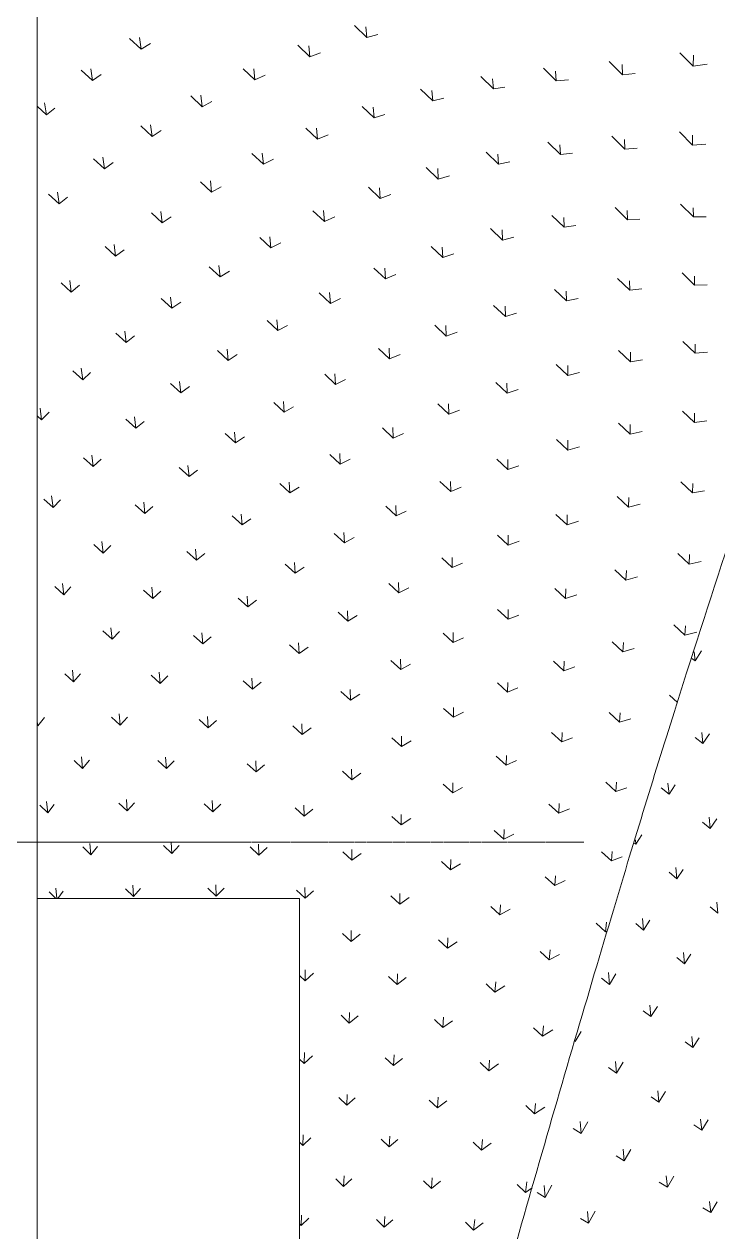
# Model space of a CAD drawing. Header units: millimetres. Extents: x 15878 to 679837, y -72324 to 391440.
# Drawn here: x 92582 to 95622, y 14317 to 19609 of the extents above; entities that cross this region are included whole.
import ezdxf

# ---------------------------------------------------------------- set-up
doc = ezdxf.new("R2010")
doc.units = ezdxf.units.MM
doc.linetypes.add('Grid Line__1_200_', pattern=[10.5, 6, -1.5, 1.5, -1.5])
for name, color, linetype, lineweight in [('A-FLOR', 192, 'Continuous', 5), ('A-FLOR-PATT', 8, 'Continuous', 5), ('A-WALL', 113, 'Continuous', 5), ('S-GRID', 1, 'Continuous', 5)]:
    doc.layers.add(name, color=color, linetype=linetype, lineweight=lineweight)

# ---------------------------------------------------------------- blocks, each defined once
blk = doc.blocks.new('FP_319-1_F')
at = {"layer": 'A-FLOR-PATT'}
for p, q in [((94084.4, 19550.1), (94030.3, 19602.2)), ((94084.4, 19550.1), (94079.9, 19596.8)), ((93094.2, 19499.3), (93043.8, 19546.6)), ((93094.2, 19499.3), (93087.5, 19550.2)), ((94084.4, 19550.1), (94132.4, 19563.7)), ((93094.2, 19499.3), (93135.3, 19523.7)), ((93834.1, 19466.1), (93781.2, 19516.5)), ((93834.1, 19466.1), (93829.3, 19514.1)), ((93834.1, 19466.1), (93880.3, 19483.3)), ((95514.2, 19424.6), (95455.1, 19483.8)), ((95203.9, 19387), (95146.2, 19444.9)), ((95203.9, 19387), (95202.8, 19432.1)), ((95514.2, 19424.6), (95515.3, 19473.1)), ((95514.2, 19424.6), (95575.1, 19433.9)), ((92881.2, 19361.4), (92832.1, 19407.3)), ((92881.2, 19361.4), (92874, 19412.9)), ((92881.2, 19361.4), (92920.2, 19388.1)), ((93593.2, 19364.3), (93541.6, 19413)), ((93593.2, 19364.3), (93588, 19413.3)), ((93593.2, 19364.3), (93637.6, 19384.6)), ((94638.3, 19325.7), (94583.1, 19379.6)), ((94638.3, 19325.7), (94635.1, 19369.4)), ((94913.9, 19359.8), (94857.5, 19415.7)), ((94913.9, 19359.8), (94911.4, 19403.2)), ((95203.9, 19387), (95260.3, 19392.7)), ((94372.7, 19272.6), (94318.7, 19324.6)), ((94372.7, 19272.6), (94369.2, 19317.9)), ((94638.3, 19325.7), (94689.1, 19333.2)), ((94913.9, 19359.8), (94967, 19364.9)), ((92679.2, 19211.6), (92671.5, 19263.7)), ((93362.4, 19247.1), (93312.1, 19294.3)), ((93362.4, 19247.1), (93356.7, 19297)), ((93362.4, 19247.1), (93404.9, 19270.1)), ((94372.7, 19272.6), (94421.9, 19284.3)), ((92679.2, 19211.6), (92640.5, 19247.8)), ((92679.2, 19211.6), (92716.3, 19240.6)), ((94115.8, 19197.9), (94063, 19248.2)), ((94115.8, 19197.9), (94111.9, 19244.6)), ((94115.8, 19197.9), (94163.3, 19213.4)), ((93142.3, 19116.8), (93093.4, 19162.6)), ((93142.3, 19116.8), (93136.1, 19167.3)), ((93142.3, 19116.8), (93182.8, 19142.2)), ((93868.1, 19104.6), (93816.6, 19153.2)), ((93868.1, 19104.6), (93863.9, 19152.5)), ((93868.1, 19104.6), (93913.9, 19123.4)), ((95214.6, 19061.5), (95158.2, 19117.4)), ((95511.2, 19078.8), (95453.6, 19136.5)), ((95511.2, 19078.8), (95511.1, 19122.6)), ((94932.7, 19038.3), (94877.5, 19092.1)), ((94932.7, 19038.3), (94930.3, 19080.5)), ((95214.6, 19061.5), (95213, 19103.5)), ((95214.6, 19061.5), (95268.9, 19064.7)), ((95511.2, 19078.8), (95569, 19082.8)), ((92933.4, 18974.6), (92885.8, 19019)), ((92933.4, 18974.6), (92926.7, 19025.7)), ((92933.4, 18974.6), (92971.7, 19002.2)), ((93630.3, 18995.3), (93580.1, 19042.5)), ((93630.3, 18995.3), (93625.6, 19044.1)), ((93630.3, 18995.3), (93674.1, 19016.9)), ((94660.8, 18995.5), (94606.8, 19047.4)), ((94660.8, 18995.5), (94658.1, 19039.4)), ((94660.8, 18995.5), (94711.1, 19005.3)), ((94932.7, 19038.3), (94984.7, 19043.8)), ((94397.2, 18930.1), (94344.5, 18980.3)), ((94397.2, 18930.1), (94394.3, 18975.6)), ((93403.2, 18872.6), (93354.3, 18918.3)), ((93403.2, 18872.6), (93398, 18922)), ((93403.2, 18872.6), (93444.9, 18896.5)), ((94142.7, 18845.3), (94091.3, 18893.9)), ((94397.2, 18930.1), (94446, 18943.9)), ((92735.5, 18820.7), (92689.2, 18863.7)), ((92735.5, 18820.7), (92728.2, 18872.3)), ((92735.5, 18820.7), (92771.8, 18850.5)), ((94142.7, 18845.3), (94139.4, 18892)), ((94142.7, 18845.3), (94189.7, 18862.5)), ((93187.2, 18738), (93181.5, 18788)), ((93897.9, 18743.9), (93847.7, 18791)), ((93897.9, 18743.9), (93894.2, 18791.6)), ((95226.8, 18751.4), (95171.7, 18805.2)), ((95226.8, 18751.4), (95225.2, 18792.2)), ((95514.9, 18763.8), (95458.6, 18819.6)), ((95514.9, 18763.8), (95514.2, 18804.3)), ((93187.2, 18738), (93139.7, 18782.3)), ((93187.2, 18738), (93226.9, 18764.1)), ((93897.9, 18743.9), (93943, 18764)), ((94948.4, 18718.9), (94894.5, 18770.7)), ((94948.4, 18718.9), (94946.6, 18761.4)), ((95226.8, 18751.4), (95279.9, 18754.9)), ((95514.9, 18763.8), (95570.4, 18765)), ((94678.3, 18662.7), (94625.6, 18712.8)), ((94678.3, 18662.7), (94676.3, 18707)), ((94948.4, 18718.9), (95000, 18726.9)), ((92982.6, 18592), (92936.3, 18634.8)), ((92982.6, 18592), (92976.2, 18642.5)), ((93663.7, 18628.7), (93614.9, 18674.4)), ((93663.7, 18628.7), (93659.4, 18677.1)), ((93663.7, 18628.7), (93706.7, 18651.2)), ((94417, 18586.4), (94365.6, 18634.9)), ((94417, 18586.4), (94414.6, 18632)), ((94678.3, 18662.7), (94728.3, 18674.9)), ((92982.6, 18592), (93020.1, 18620.3)), ((94417, 18586.4), (94465.3, 18602.1)), ((93440.8, 18501.7), (93393.3, 18546)), ((93440.8, 18501.7), (93435.9, 18550.6)), ((93440.8, 18501.7), (93481.7, 18526.4)), ((94165.1, 18492.8), (94115.1, 18539.9)), ((94165.1, 18492.8), (94162.4, 18539.5)), ((92788.6, 18433.7), (92743.6, 18475.1)), ((92788.6, 18433.7), (92781.7, 18484.8)), ((94165.1, 18492.8), (94211.6, 18511.5)), ((95235.8, 18442.7), (95182, 18494.4)), ((95235.8, 18442.7), (95234.9, 18483.9)), ((95520.5, 18465.1), (95465.5, 18518.7)), ((95520.5, 18465.1), (95519.9, 18504.3)), ((92788.6, 18433.7), (92824.2, 18464.3)), ((93923.9, 18385.2), (93875.1, 18430.8)), ((93923.9, 18385.2), (93920.6, 18432.6)), ((94959.1, 18395.8), (94906.5, 18445.8)), ((94959.1, 18395.8), (94958, 18438.8)), ((95235.8, 18442.7), (95288.6, 18448.9)), ((95520.5, 18465.1), (95574.9, 18466.5)), ((93229.3, 18363.6), (93183.1, 18406.4)), ((93229.3, 18363.6), (93223.9, 18413)), ((93229.3, 18363.6), (93268.1, 18390.4)), ((93923.9, 18385.2), (93968.2, 18406.3)), ((94690.9, 18327.8), (94639.6, 18376.3)), ((94690.9, 18327.8), (94689.5, 18372.3)), ((94959.1, 18395.8), (95010.3, 18406.3)), ((93694, 18265.8), (93690.1, 18313.6)), ((94690.9, 18327.8), (94740.5, 18342)), ((93028.7, 18213.3), (93022.8, 18263.3)), ((93694, 18265.8), (93646.5, 18310)), ((93694, 18265.8), (93736.2, 18289)), ((94432, 18242.1), (94382, 18289.1)), ((94432, 18242.1), (94430.3, 18287.7)), ((94432, 18242.1), (94479.8, 18259.4)), ((93028.7, 18213.3), (92983.7, 18254.6)), ((93028.7, 18213.3), (93065.5, 18242.5)), ((95522.9, 18167), (95469.1, 18218.7)), ((95522.9, 18167), (95522.9, 18206.9)), ((93475.7, 18135.6), (93429.5, 18178.3)), ((93475.7, 18135.6), (93471.2, 18183.9)), ((93475.7, 18135.6), (93515.8, 18160.9)), ((94183.7, 18142), (94135, 18187.6)), ((94183.7, 18142), (94181.4, 18188.4)), ((94183.7, 18142), (94229.4, 18161.8)), ((95239.5, 18129.3), (95187, 18179.2)), ((95239.5, 18129.3), (95239.4, 18171.1)), ((95522.9, 18167), (95576.9, 18171.3)), ((92838.5, 18050.3), (92832.1, 18100.9)), ((94964.5, 18069.7), (94913.2, 18118.1)), ((94964.5, 18069.7), (94964.1, 18113.1)), ((95239.5, 18129.3), (95292.1, 18138.1)), ((92838.5, 18050.3), (92794.7, 18090.1)), ((92838.5, 18050.3), (92873.4, 18081.8)), ((93946.8, 18030.3), (93899.4, 18074.4)), ((93946.8, 18030.3), (93943.9, 18077)), ((93946.8, 18030.3), (93990.3, 18052)), ((94964.5, 18069.7), (95015.4, 18082.4)), ((93268.5, 17993.4), (93223.6, 18034.6)), ((93268.5, 17993.4), (93263.5, 18042.3)), ((93268.5, 17993.4), (93306.5, 18021)), ((94698.6, 17991.8), (94648.7, 18038.7)), ((94698.6, 17991.8), (94697.9, 18036.3)), ((94698.6, 17991.8), (94747.7, 18007.6)), ((93721.8, 17908), (93675.7, 17950.7)), ((93721.8, 17908), (93718.3, 17955.2)), ((94443.2, 17899.2), (94394.6, 17944.7)), ((94443.2, 17899.2), (94441.9, 17944.5)), ((92658.7, 17875.1), (92640.5, 17891.6)), ((92658.7, 17875.1), (92651.7, 17926.4)), ((92658.7, 17875.1), (92691.6, 17908.8)), ((93071.6, 17838), (93066.1, 17887.6)), ((93721.8, 17908), (93763.1, 17931.8)), ((94443.2, 17899.2), (94490.2, 17917.5)), ((95519.7, 17863.2), (95467.2, 17913)), ((95519.7, 17863.2), (95520.4, 17903.7)), ((93071.6, 17838), (93027.9, 17877.7)), ((93071.6, 17838), (93107.8, 17868.1)), ((94199.4, 17795.1), (94152, 17839.2)), ((94199.4, 17795.1), (94197.4, 17840.8)), ((95237.8, 17811.9), (95186.6, 17860.2)), ((95237.8, 17811.9), (95238.3, 17854.2)), ((95519.7, 17863.2), (95573.4, 17870.4)), ((93508, 17773.8), (93463.1, 17814.9)), ((93508, 17773.8), (93503.9, 17821.5)), ((93508, 17773.8), (93547.3, 17799.9)), ((94199.4, 17795.1), (94244.2, 17815.4)), ((94964.9, 17741.8), (94915, 17788.6)), ((94964.9, 17741.8), (94965.1, 17785.3)), ((95237.8, 17811.9), (95290, 17823.1)), ((94964.9, 17741.8), (95015.3, 17756.2)), ((92885, 17669.7), (92842.6, 17708.2)), ((92885, 17669.7), (92879, 17720)), ((92885, 17669.7), (92919.2, 17702.2)), ((93967.6, 17680.8), (93921.6, 17723.4)), ((93967.6, 17680.8), (93965, 17726.8)), ((93967.6, 17680.8), (94010.2, 17703.1)), ((94702.4, 17656.8), (94653.8, 17702.2)), ((94702.4, 17656.8), (94702, 17701)), ((93304.5, 17626), (93260.8, 17665.7)), ((93304.5, 17626), (93299.9, 17674.6)), ((93304.5, 17626), (93341.8, 17654.7)), ((94702.4, 17656.8), (94750.7, 17673.7)), ((93747.1, 17554.5), (93702.3, 17595.6)), ((93747.1, 17554.5), (93743.9, 17601.2)), ((93747.1, 17554.5), (93787.7, 17579.2)), ((94451.6, 17560.3), (94404.3, 17604.3)), ((94451.6, 17560.3), (94450.6, 17604.9)), ((94451.6, 17560.3), (94497.7, 17579.2)), ((95510.7, 17554.6), (95459.6, 17602.8)), ((95510.7, 17554.6), (95512.2, 17595.7)), ((92708.9, 17490.3), (92667.8, 17527.7)), ((92708.9, 17490.3), (92702.5, 17541.2)), ((92708.9, 17490.3), (92741.1, 17524.7)), ((95230.8, 17492.2), (95180.9, 17539)), ((95230.8, 17492.2), (95232, 17534.6)), ((95510.7, 17554.6), (95564.2, 17564.2)), ((93111, 17464.6), (93068.7, 17503)), ((93111, 17464.6), (93106, 17514)), ((93111, 17464.6), (93146.5, 17495.8)), ((94213.1, 17454), (94167.1, 17496.5)), ((94213.1, 17454), (94211.4, 17498.9)), ((94213.1, 17454), (94256.9, 17474.7)), ((95230.8, 17492.2), (95282.5, 17505.2)), ((93537, 17414.3), (93493.4, 17454)), ((93537, 17414.3), (93533.3, 17461.9)), ((93537, 17414.3), (93575.6, 17441.7)), ((94961.2, 17414.7), (94912.7, 17460.1)), ((94961.2, 17414.7), (94961.9, 17457.9)), ((94961.2, 17414.7), (95010.9, 17430.2)), ((93986, 17335.7), (93941.2, 17376.7)), ((93986, 17335.7), (93983.7, 17381.3)), ((93986, 17335.7), (94027.7, 17358.9)), ((94703.5, 17325.9), (94656.2, 17369.8)), ((94703.5, 17325.9), (94703.4, 17369.4)), ((92927.9, 17291), (92886.9, 17328.3)), ((92927.9, 17291), (92922.4, 17341.1)), ((92927.9, 17291), (92961.4, 17324.3)), ((93336.7, 17259.7), (93332.7, 17308.3)), ((94703.5, 17325.9), (94750.8, 17343.3)), ((93336.7, 17259.7), (93294.4, 17298.1)), ((93336.7, 17259.7), (93373.5, 17289.8)), ((94458.2, 17227.5), (94412.3, 17269.9)), ((94458.2, 17227.5), (94457.5, 17271.3)), ((95496.3, 17242.9), (95446.6, 17289.6)), ((95496.3, 17242.9), (95498.5, 17284.3)), ((95496.3, 17242.9), (95549.4, 17254.5)), ((93769.2, 17203.1), (93725.6, 17242.6)), ((93769.2, 17203.1), (93766.4, 17249.6)), ((93769.2, 17203.1), (93809.1, 17229.1)), ((94458.2, 17227.5), (94503.3, 17246.8)), ((95219.7, 17173), (95171.2, 17218.3)), ((95219.7, 17173), (95221.3, 17215.1)), ((92755.7, 17107.8), (92749.7, 17158.4)), ((94224.5, 17117.2), (94179.8, 17158.1)), ((94224.5, 17117.2), (94223.1, 17161.7)), ((95219.7, 17173), (95270.7, 17187.1)), ((92755.7, 17107.8), (92716, 17144.2)), ((92755.7, 17107.8), (92787.1, 17142.7)), ((93146.5, 17091.9), (93105.5, 17129.2)), ((93146.5, 17091.9), (93142, 17141.3)), ((93146.5, 17091.9), (93181.4, 17124.2)), ((93562.1, 17055.2), (93519.8, 17093.5)), ((93562.1, 17055.2), (93559, 17102.9)), ((94224.5, 17117.2), (94267.5, 17138.9)), ((94955, 17091.8), (94907.9, 17135.7)), ((94955, 17091.8), (94955.9, 17134.2)), ((94955, 17091.8), (95003.7, 17107.7)), ((93562.1, 17055.2), (93600.2, 17084.1)), ((94703.1, 17001.4), (94657.2, 17043.8)), ((94703.1, 17001.4), (94703.2, 17044.1)), ((94001, 16992.1), (93957.6, 17031.6)), ((94001, 16992.1), (93999.3, 17037.7)), ((94001, 16992.1), (94042.2, 17016.8)), ((94703.1, 17001.4), (94749.4, 17019.2)), ((92967, 16913.5), (92927.4, 16949.9)), ((92967, 16913.5), (92962, 16963.5)), ((92967, 16913.5), (92999.8, 16947.6)), ((93364.8, 16893), (93361.3, 16941.7)), ((94462.7, 16899.1), (94418.1, 16939.9)), ((94462.7, 16899.1), (94462.3, 16942.5)), ((95477.9, 16931.6), (95429.5, 16976.9)), ((95477.9, 16931.6), (95480.5, 16972.7)), ((95477.9, 16931.6), (95530.2, 16944.3)), ((93364.8, 16893), (93323.9, 16930.3)), ((93364.8, 16893), (93401, 16924.4)), ((93787.1, 16850.9), (93744.9, 16889.2)), ((93787.1, 16850.9), (93785, 16897.8)), ((94462.7, 16899.1), (94507, 16919.3)), ((95206.2, 16858.1), (95159.2, 16901.9)), ((95206.2, 16858.1), (95208.1, 16899.5)), ((93787.1, 16850.9), (93826.5, 16878.7)), ((95206.2, 16858.1), (95256.2, 16872.6)), ((92798.8, 16726.9), (92793.2, 16777.3)), ((94232.6, 16781.5), (94189.2, 16821)), ((94232.6, 16781.5), (94231.7, 16826.1)), ((94232.6, 16781.5), (94275, 16804.8)), ((94947.6, 16775.7), (94901.8, 16818)), ((94947.6, 16775.7), (94948.7, 16817.3)), ((94947.6, 16775.7), (94995.1, 16792)), ((92798.8, 16726.9), (92760.5, 16762.6)), ((92798.8, 16726.9), (92829.4, 16762.4)), ((93178, 16719.4), (93138.5, 16755.8)), ((93178, 16719.4), (93174.1, 16768.8)), ((93178, 16719.4), (93212.2, 16752.7)), ((93582.7, 16694.5), (93541.9, 16731.7)), ((93582.7, 16694.5), (93580.3, 16742.4)), ((93582.7, 16694.5), (93620.3, 16724.8)), ((94700.6, 16681.3), (94701.1, 16723.7)), ((94011.8, 16647), (93969.7, 16685.2)), ((94011.8, 16647), (94010.7, 16693)), ((94011.8, 16647), (94052.5, 16673.5)), ((94700.6, 16681.3), (94656, 16722.1)), ((94700.6, 16681.3), (94746.1, 16700.1)), ((95445.1, 16636), (95410.1, 16668.5)), ((92642.1, 16534), (92670.6, 16570.6)), ((93002.3, 16536.9), (92964.2, 16572.5)), ((93002.3, 16536.9), (92997.9, 16586.8)), ((93002.3, 16536.9), (93034.4, 16571.7)), ((93388.7, 16525.6), (93385.8, 16574.4)), ((94463.8, 16571.3), (94420.5, 16610.7)), ((94463.8, 16571.3), (94463.9, 16614.8)), ((94463.8, 16571.3), (94507.5, 16593.2)), ((95191.8, 16550.4), (95146, 16592.6)), ((95191.8, 16550.4), (95193.8, 16590.9)), ((95191.8, 16550.4), (95240.6, 16565.2)), ((92642.1, 16534), (92640.5, 16547.1)), ((92642.1, 16534), (92640.5, 16535.5)), ((93388.7, 16525.6), (93349.2, 16561.9)), ((93388.7, 16525.6), (93424.3, 16558.1)), ((93800.3, 16496.1), (93759.6, 16533.3)), ((93800.3, 16496.1), (93798.9, 16543.3)), ((93800.3, 16496.1), (93839.3, 16525.5)), ((94236.2, 16443.3), (94194.1, 16481.5)), ((94236.2, 16443.3), (94236, 16488.5)), ((94236.2, 16443.3), (94278.2, 16468.7)), ((94938.2, 16464), (94893.7, 16504.7)), ((94938.2, 16464), (94939.6, 16505.2)), ((94938.2, 16464), (94984.9, 16481.3)), ((92838.2, 16347.3), (92801.4, 16382.3)), ((92838.2, 16347.3), (92833.2, 16397.6)), ((92838.2, 16347.3), (92868.1, 16383.3)), ((93205.6, 16347), (93167.5, 16382.6)), ((93205.6, 16347), (93202.1, 16396.4)), ((93205.6, 16347), (93239, 16381.1)), ((93599, 16331.9), (93559.6, 16368.2)), ((93599, 16331.9), (93597.1, 16380.1)), ((93599, 16331.9), (93635.9, 16363.6)), ((94694.7, 16361.3), (94651.4, 16400.7)), ((94694.7, 16361.3), (94695.7, 16403.9)), ((94694.7, 16361.3), (94739.7, 16382)), ((94017.6, 16298), (93976.9, 16335.1)), ((94017.6, 16298), (94017.1, 16344.5)), ((94017.6, 16298), (94057.9, 16326.4)), ((94460.2, 16240), (94418.2, 16278.1)), ((94460.2, 16240), (94461, 16284.2)), ((94460.2, 16240), (94503.5, 16264.2)), ((95175.5, 16247), (95131, 16287.6)), ((95175.5, 16247), (95177.8, 16287.1)), ((95175.5, 16247), (95223.4, 16262.8)), ((92685.7, 16152.4), (92680.2, 16202.9)), ((93033.9, 16160.9), (92997.2, 16195.8)), ((93033.9, 16160.9), (93029.9, 16210.7)), ((93033.9, 16160.9), (93065.2, 16196.3)), ((93408.5, 16157.3), (93406.1, 16206.2)), ((92685.7, 16152.4), (92650.4, 16186.8)), ((92685.7, 16152.4), (92713.4, 16189.3)), ((93408.5, 16157.3), (93370.4, 16192.9)), ((93408.5, 16157.3), (93443.3, 16190.7)), ((93809, 16138.5), (93769.6, 16174.8)), ((93809, 16138.5), (93808.1, 16186.1)), ((93809, 16138.5), (93847.3, 16169.4)), ((94234.5, 16100.2), (94235, 16146)), ((94925.3, 16151.8), (94882.1, 16191)), ((94925.3, 16151.8), (94927.3, 16193.4)), ((94925.3, 16151.8), (94971.5, 16171)), ((94234.5, 16100.2), (94193.9, 16137.2)), ((94234.5, 16100.2), (94276.1, 16127.6)), ((94683.9, 16036.9), (94642, 16075)), ((94683.9, 16036.9), (94685.7, 16080.3)), ((94683.9, 16036.9), (94728.6, 16060)), ((92873.9, 15968.9), (92838.7, 16003.3)), ((92873.9, 15968.9), (92869.4, 16019)), ((92873.9, 15968.9), (92903, 16005.3)), ((93229.2, 15974.5), (93192.6, 16009.5)), ((93229.2, 15974.5), (93226.3, 16023.9)), ((93229.2, 15974.5), (93262, 16009.3)), ((93611, 15967.8), (93573, 16003.3)), ((93611, 15967.8), (93609.6, 16016.2)), ((93611, 15967.8), (93647.3, 16000.5)), ((94018.6, 15945.3), (94018.7, 15992.2)), ((95155.6, 15942.5), (95158.5, 15983.1)), ((94018.6, 15945.3), (93979.3, 15981.5)), ((94018.6, 15945.3), (94058.3, 15975.3)), ((94451.1, 15902.6), (94410.5, 15939.6)), ((94451.1, 15902.6), (94452.6, 15947.6)), ((95155.6, 15942.5), (95112.4, 15981.7)), ((95155.6, 15942.5), (95203, 15960.5)), ((94451.1, 15902.6), (94494.1, 15929.1)), ((94907.3, 15834.1), (94910, 15876.7)), ((93061.8, 15785.6), (93058.3, 15835.3)), ((93424.2, 15788.3), (93422.4, 15837.3)), ((93813.1, 15778.4), (93812.8, 15826.3)), ((94907.3, 15834.1), (94865.4, 15872.1)), ((94907.3, 15834.1), (94953.2, 15856.1)), ((92720.7, 15777.5), (92691.9, 15806.1)), ((92725.3, 15777.5), (92720.7, 15822.6)), ((92729.5, 15777.5), (92752.7, 15809.6)), ((93061.8, 15785.6), (93026.6, 15820)), ((93061.8, 15785.6), (93092.3, 15821.4)), ((93424.2, 15788.3), (93387.7, 15823.2)), ((93424.2, 15788.3), (93458.4, 15822.6)), ((93813.1, 15778.4), (93775.3, 15813.9)), ((93813.1, 15778.4), (93850.8, 15810.5)), ((94227.8, 15752.2), (94188.6, 15788.4)), ((94227.8, 15752.2), (94229, 15798.6)), ((94227.8, 15752.2), (94268.9, 15781.5)), ((94667.3, 15705.2), (94626.8, 15742.2)), ((94667.3, 15705.2), (94669.9, 15749.6)), ((94667.3, 15705.2), (94711.7, 15730.8)), ((95130.3, 15631.6), (95088.5, 15669.6)), ((95130.3, 15631.6), (95134, 15673.4)), ((94015, 15589.3), (93977.1, 15624.7)), ((94015, 15589.3), (94015.7, 15636.6)), ((94015, 15589.3), (94054, 15620.7)), ((95130.3, 15631.6), (95138.3, 15635.2)), ((94436.7, 15559.4), (94397.6, 15595.6)), ((94436.7, 15559.4), (94438.9, 15605.2)), ((94436.7, 15559.4), (94479.2, 15587.9)), ((94883.2, 15508.1), (94842.8, 15545)), ((94883.2, 15508.1), (94886.8, 15551.8)), ((94883.2, 15508.1), (94928.9, 15532.7)), ((93813.2, 15416.4), (93813.4, 15464.5)), ((93813.2, 15416.4), (93789.3, 15439.3)), ((93813.2, 15416.4), (93850.1, 15449.5)), ((94216.4, 15400.3), (94178.7, 15435.7)), ((94216.4, 15400.3), (94218.2, 15447.1)), ((94216.4, 15400.3), (94256.9, 15431)), ((94645.3, 15366.8), (94606.2, 15402.9)), ((94645.3, 15366.8), (94648.5, 15412)), ((94645.3, 15366.8), (94689.2, 15394.5)), ((94007.1, 15230.7), (93970.8, 15265.5)), ((94007.1, 15230.7), (94008.4, 15278.3)), ((94007.1, 15230.7), (94045.5, 15263.2)), ((94417.5, 15211.4), (94379.8, 15246.8)), ((94417.5, 15211.4), (94420.3, 15257.8)), ((94417.5, 15211.4), (94459.4, 15241.5)), ((94853.5, 15174.4), (94814.5, 15210.4)), ((94853.5, 15174.4), (94857.8, 15219)), ((94853.5, 15174.4), (94898.8, 15201.3)), ((93809.6, 15053.9), (93810.2, 15101.9)), ((93809.6, 15053.9), (93845.6, 15087.4)), ((94200.7, 15045.1), (94203, 15092.3)), ((93809.6, 15053.9), (93789.3, 15073.8)), ((94200.7, 15045.1), (94164.4, 15079.9)), ((94200.7, 15045.1), (94240.5, 15077)), ((94618.3, 15022.8), (94580.6, 15058.1)), ((94618.3, 15022.8), (94622.1, 15068.7)), ((94618.3, 15022.8), (94661.6, 15052.2)), ((93995.6, 14871.3), (93960.8, 14905.6)), ((93995.6, 14871.3), (93997.3, 14918.9)), ((93995.6, 14871.3), (94033.1, 14904.2)), ((94393.9, 14859.6), (94357.7, 14894.4)), ((94393.9, 14859.6), (94397.2, 14906.5)), ((94393.9, 14859.6), (94435.1, 14891)), ((94818.6, 14834.3), (94823.5, 14879.7)), ((94818.6, 14834.3), (94781.1, 14869.6)), ((94818.6, 14834.3), (94863.4, 14863)), ((93803.4, 14694.9), (93804.3, 14742.1)), ((93803.4, 14694.9), (93838.5, 14728)), ((94181.3, 14688.9), (94146.5, 14723.1)), ((94181.3, 14688.9), (94184, 14736)), ((94181.3, 14688.9), (94220.2, 14721.2)), ((94586.7, 14674.3), (94591.1, 14720.7)), ((93803.4, 14694.9), (93789.3, 14709.1)), ((94586.7, 14674.3), (94550.6, 14709.1)), ((94586.7, 14674.3), (94629.3, 14705.1)), ((93981.9, 14516), (93983.8, 14562.7)), ((94366.7, 14506.6), (94370.4, 14553.3)), ((93981.9, 14516), (93948.4, 14549.5)), ((93981.9, 14516), (94018.2, 14548.4)), ((94366.7, 14506.6), (94331.9, 14540.8)), ((94366.7, 14506.6), (94407, 14538.4)), ((94779.2, 14489.2), (94743.1, 14523.9)), ((94779.2, 14489.2), (94784.7, 14535.2)), ((94779.2, 14489.2), (94808.7, 14509.5)), ((93796.3, 14344.6), (93789.3, 14351.7)), ((93796.3, 14344.6), (93797.2, 14390.3)), ((93796.3, 14344.6), (93830, 14376.5)), ((94159.9, 14337.2), (94126.6, 14370.7)), ((94159.9, 14337.2), (94162.8, 14383.3)), ((94159.9, 14337.2), (94197.6, 14368.9)), ((94551.7, 14324.5), (94517, 14358.7)), ((94551.7, 14324.5), (94556.5, 14370.7)), ((94551.7, 14324.5), (94593.4, 14355.7))]:
    blk.add_line(p, q, dxfattribs=at)
blk = doc.blocks.new('FP_333-1_F')
at = {"layer": 'A-FLOR-PATT'}
for p, q in [((95522.4, 16819.2), (95518.4, 16859)), ((95522.4, 16819.2), (95551.3, 16862.4)), ((95522.4, 16819.2), (95508.7, 16828.5)), ((95556.7, 16456.1), (95522.2, 16482.5)), ((95556.7, 16456.1), (95552.3, 16504.8)), ((95556.7, 16456.1), (95585.1, 16498.8)), ((95408.2, 16234.1), (95374.1, 16261.8)), ((95408.2, 16234.1), (95403.5, 16282.6)), ((95408.2, 16234.1), (95435.7, 16275.1)), ((95589.2, 16084.4), (95555.3, 16112.6)), ((95589.2, 16084.4), (95584.9, 16134)), ((95589.2, 16084.4), (95617.1, 16126.4)), ((95262.5, 16015.6), (95289.8, 16056.7)), ((95262.5, 16015.6), (95256.6, 16020.5)), ((95262.5, 16015.6), (95260.8, 16034.1)), ((95442.4, 15863.6), (95408.7, 15892.1)), ((95442.4, 15863.6), (95437.9, 15913)), ((95442.4, 15863.6), (95469.8, 15904.9)), ((95622.3, 15712.4), (95588.5, 15740.7)), ((95622.3, 15712.4), (95617.7, 15761.4)), ((95296.1, 15639.1), (95262.3, 15667.2)), ((95296.1, 15639.1), (95291.7, 15689.4)), ((95296.1, 15639.1), (95323.7, 15682.1)), ((95476.7, 15491.6), (95442.8, 15519)), ((95476.7, 15491.6), (95472.1, 15540.8)), ((95476.7, 15491.6), (95504.1, 15533.6)), ((95146.8, 15400.7), (95112.8, 15427.7)), ((95146.8, 15400.7), (95142.8, 15452.5)), ((95146.8, 15400.7), (95175.1, 15446.7)), ((95329.2, 15259.8), (95324.7, 15309.9)), ((95329.2, 15259.8), (95357.1, 15304.4)), ((95329.2, 15259.8), (95294.9, 15285.8)), ((94996.9, 15150.6), (95022.6, 15194.1)), ((95512.9, 15123.9), (95478.3, 15149)), ((95512.9, 15123.9), (95507.9, 15172.3)), ((95512.9, 15123.9), (95540.3, 15166.9)), ((95178.2, 15012.1), (95143.4, 15036.5)), ((95178.2, 15012.1), (95173.9, 15063.3)), ((95178.2, 15012.1), (95206.8, 15059.8)), ((95364.3, 14884.8), (95359.5, 14934.3)), ((95364.3, 14884.8), (95392.5, 14931)), ((95364.3, 14884.8), (95329.3, 14908.3)), ((95023.3, 14747.2), (94988.2, 14770.1)), ((95023.3, 14747.2), (95019.2, 14799.6)), ((95023.3, 14747.2), (95052.6, 14798.1)), ((95551.8, 14762.7), (95516.6, 14785.2)), ((95551.8, 14762.7), (95546.6, 14810.5)), ((95551.8, 14762.7), (95579.6, 14807.4)), ((95211.6, 14627.6), (95207.1, 14678.4)), ((95211.6, 14627.6), (95240.5, 14677.2)), ((95211.6, 14627.6), (95176.2, 14649.7)), ((95401, 14512.5), (95396.1, 14561.8)), ((95401, 14512.5), (95429.6, 14560.8)), ((94865.4, 14467.1), (94861.3, 14520.4)), ((94865.4, 14467.1), (94895.2, 14520.6)), ((95401, 14512.5), (95365.4, 14533.8)), ((94865.4, 14467.1), (94829.8, 14488.7)), ((95591.6, 14401.7), (95586.3, 14449.6)), ((95591.6, 14401.7), (95619.9, 14448.8)), ((95055.6, 14354.7), (95051.2, 14406.4)), ((95055.6, 14354.7), (95085, 14406.8)), ((95591.6, 14401.7), (95555.8, 14422.1)), ((95055.6, 14354.7), (95019.8, 14375.5))]:
    blk.add_line(p, q, dxfattribs=at)

msp = doc.modelspace()

# ---------------------------------------------------------------- linework, layer by layer
at = {"layer": 'A-FLOR'}
for p, q in [((93789.3, 15777.5), (92639.3, 15777.5)), ((93789.3, 13127.5), (93789.3, 15777.5))]:
    msp.add_line(p, q, dxfattribs=at)
for points, knots in [([(111057.5, 40199.3), (110790.1, 39908.9), (110517.8, 39628.6), (110400, 39510.7), (110281.8, 39392.4), (110147.1, 39257.7), (109996.1, 39106.7), (109773.7, 38884.2), (109640.9, 38751.3), (109526.4, 38631.5), (109352.9, 38451.7), (109207.5, 38295.8), (109022.1, 38094.2), (108838, 37889.6), (108561.1, 37574.5), (108332.4, 37308.5), (108127.1, 37063.7), (107888.6, 36773.4), (107656.6, 36482.6), (107437.2, 36207.5), (107137.1, 35819.9), (106825.2, 35412.3), (106393.6, 34835.9), (105710.2, 33904.1), (105283.8, 33307.4), (104840.1, 32673.4), (104542.6, 32240.6), (104248.1, 31803.8), (104007.4, 31440.1), (103774.5, 31089.3), (103554.1, 30743.2), (103245.8, 30255), (102915.3, 29720.1), (102666.9, 29306.6), (102341.2, 28755.6), (102137.7, 28402.8), (101917.6, 28015), (101724.1, 27665.9), (101512.6, 27272.2), (101206.7, 26696.7), (100753.6, 25807), (100167.1, 24592.7), (99840, 23881.7), (99461.8, 23036.9), (99327.5, 22727.7), (99130.6, 22269.2), (98858.2, 21613.2), (98628.9, 21054.6), (98287.2, 20194.4), (97985.6, 19413), (97521.6, 18157), (97178, 17180.9), (96585.8, 15391.3), (96361.8, 14677.3), (96080.9, 13727.3), (95862.9, 12957), (95646.5, 12149), (95425, 11259.7), (95212, 10336.2), (95108.2, 9847.3), (95024.2, 9414.7), (94959.3, 9004.9), (94905.2, 8535.9), (94891, 8300.7), (94881, 8013.1), (94884.3, 7826), (94899.9, 7530.5), (94938.5, 7216.5), (95002.2, 6869.8), (95050.3, 6702.4), (95150.3, 6394.7), (95225.5, 6190), (95265.8, 6077.4)], [0, 0, 0, 0, 1.040791, 1.832923, 2.406032, 3.030525, 3.816023, 4.598692, 5.329046, 5.988659, 6.675971, 7.481465, 8.314642, 9.373448, 10.516247, 11.707536, 12.850818, 14.017361, 15.219198, 16.54625, 18.027727, 19.911701, 22.522901, 25.374752, 28.28534, 30.506937, 32.502675, 34.129315, 35.64213, 37.027655, 38.567488, 40.334422, 42.180029, 44.094249, 45.766264, 47.39845, 48.76733, 50.179588, 51.816827, 54.109052, 57.386823, 60.807697, 64.148989, 66.384634, 68.310244, 70.00046, 71.982323, 74.430541, 77.017921, 80.408721, 83.918851, 88.573994, 92.583563, 96.544914, 99.32071, 102.19295, 104.984003, 107.93611, 110.520124, 112.584157, 114.065593, 115.516885, 116.743962, 117.832153, 118.608743, 119.451249, 120.325083, 121.379701, 122.301253, 123.244804, 124.16954, 125.173456, 125.173456, 125.173456, 125.173456]), ([(97533.1, 22431.7), (97489.2, 22324.8), (97338.8, 21956), (97087.8, 21323.5), (96766.6, 20486.5), (96494.6, 19739), (96104.7, 18641.1), (95901.9, 18052), (95678.2, 17363.3), (95420, 16568.4), (95157.8, 15710.7), (94821.5, 14569.4), (94474.7, 13329), (94267, 12553.5), (94045.4, 11645.2), (93841.2, 10717.5), (93701.3, 9997.3), (93651.8, 9685), (93620.6, 9472.2), (93615.8, 9439)], [142.986923, 142.986923, 142.986923, 142.986923, 144.156945, 146.984249, 149.747742, 152.871033, 155.695248, 158.441549, 160.827918, 163.513732, 166.708599, 170.397728, 173.984083, 177.291767, 180.229964, 183.092276, 185.427198, 187.586107, 187.97081, 187.97081, 187.97081, 187.97081])]:
    msp.add_open_spline(points, degree=3, knots=knots, dxfattribs=at)
at = {"layer": 'A-WALL', "color": 253}
msp.add_line((92639.3, 31007.5), (92639.3, 4657.5), dxfattribs=at)
at = {"layer": 'S-GRID', "color": 254, "linetype": 'Grid Line__1_200_'}
msp.add_line((82534.6, 16024.2), (95034.6, 16024.2), dxfattribs=at)

# ---------------------------------------------------------------- block references
at = {"layer": 'A-FLOR'}
for name in ['FP_333-1_F', 'FP_319-1_F']:
    msp.add_blockref(name, (0, 0), dxfattribs=at)

doc.saveas('drawing.dxf')
